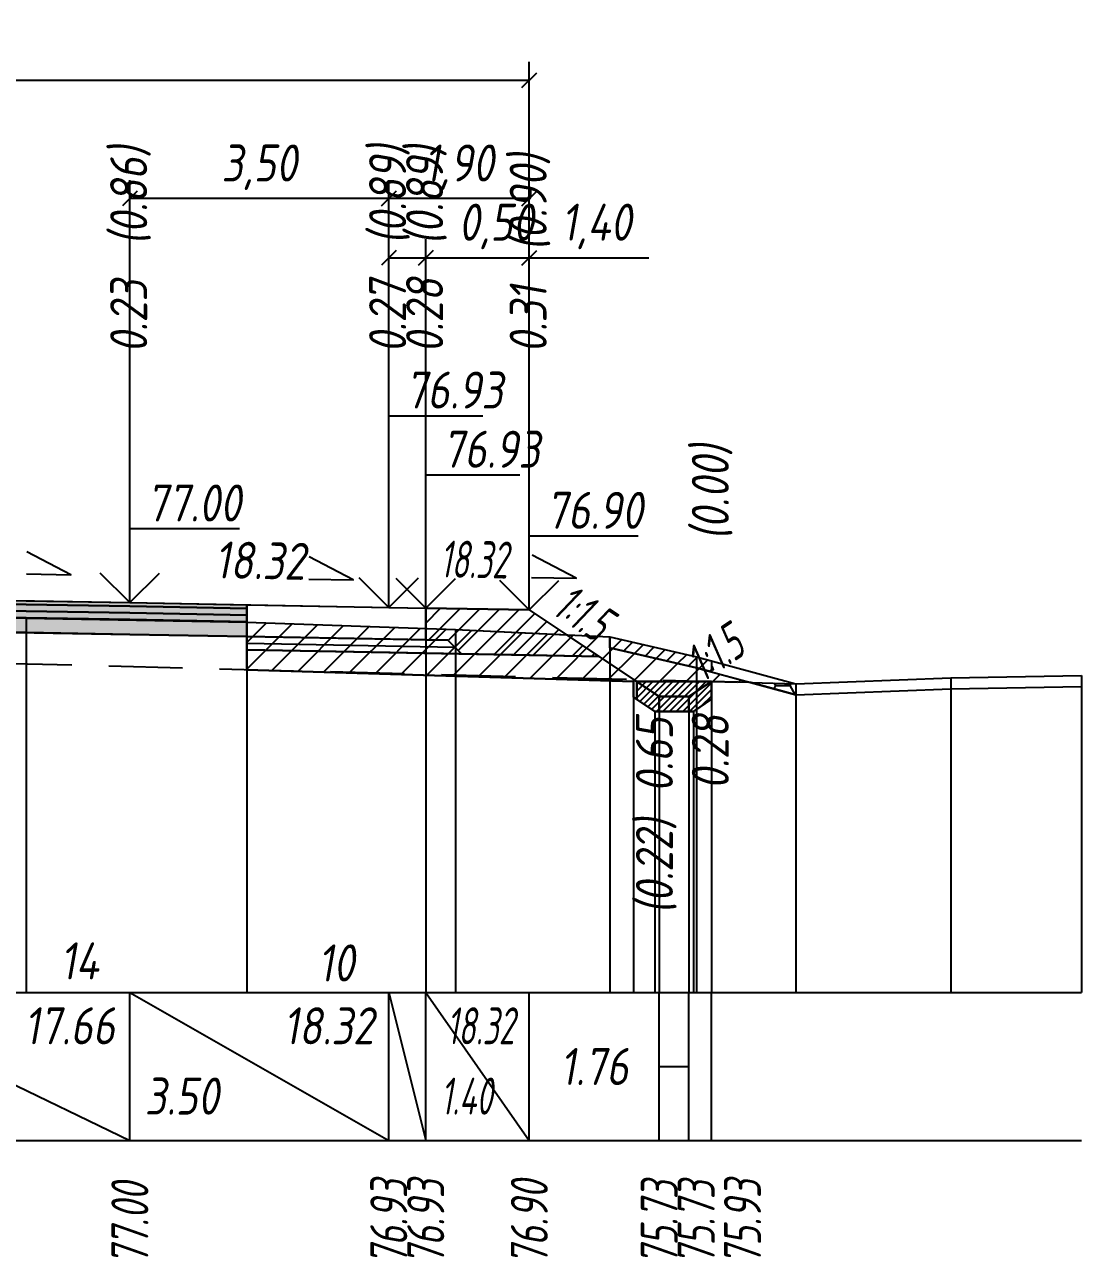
# Model space of a CAD drawing. Extents: x -717 to 1451, y -133302 to 233.
# Drawn here: x 169.2 to 240.7, y -31598.9 to -31515.6 of the extents above; entities that cross this region are included whole.
import ezdxf
from ezdxf.enums import TextEntityAlignment as Align

# ---------------------------------------------------------------- set-up
doc = ezdxf.new("R2010")
doc.units = 0
doc.linetypes.add('штриховая', pattern=[0.75, 0.5, -0.25])
for name, color, linetype in [('Интерполированный поперечник', 2, 'Continuous'), ('Код_514', 1, 'Continuous'), ('Контур_0', 7, 'Continuous'), ('Контур_2521', 7, 'Continuous'), ('Контур_2564', 7, 'Continuous'), ('Контур_2660', 7, 'Continuous'), ('Контур_2665', 7, 'Continuous'), ('Контур_400', 7, 'Continuous'), ('Контур_508', 7, 'Continuous'), ('Контур_512', 7, 'Continuous'), ('Контур_513', 7, 'Continuous'), ('Контур_818', 7, 'Continuous'), ('Красный поперечник', 1, 'Continuous'), ('Объём_2501', 7, 'Continuous'), ('Объём_2564', 7, 'Continuous'), ('Объём_2650', 7, 'Continuous'), ('Объём_2660', 7, 'Continuous'), ('Объём_2661', 7, 'Continuous'), ('Объём_2663', 7, 'Continuous'), ('Объём_2664', 7, 'Continuous'), ('Объём_2665', 7, 'Continuous'), ('Объём_2666', 7, 'Continuous'), ('Объём_2667', 7, 'Continuous'), ('Объём_2668', 7, 'Continuous'), ('Объём_2669', 7, 'Continuous'), ('Объём_2675', 7, 'Continuous'), ('Объём_2753', 7, 'Continuous'), ('Откосы', 7, 'Continuous'), ('Отметки покрытия', 7, 'Continuous'), ('Рабочие отметки', 7, 'Continuous'), ('Рабочие отметки доп.', 7, 'Continuous'), ('Слои выравнивания', 7, 'Continuous'), ('Таблица', 7, 'Continuous'), ('Уклоны проезжей части', 7, 'Continuous'), ('Черный поперечник', 3, 'Continuous')]:
    doc.layers.add(name, color=color, linetype=linetype)
for name, color, linetype, true_color in [('Контур_2540', 2, 'Continuous', 0xffff00), ('Контур_2560', 2, 'Continuous', 0xffff00), ('Контур_2561', 7, 'Continuous', 0xff8040), ('Контур_2562', 3, 'Continuous', 0x00ff00), ('Контур_2563', 7, 'Continuous', 0xff8000), ('Контур_2570', 7, 'Continuous', 0x80ff00), ('Контур_2583', 3, 'Continuous', 0x00ff00), ('Контур_2584', 3, 'Continuous', 0x00ff00), ('Контур_2725', 7, 'Continuous', 0x323232), ('Контур_2736', 4, 'Continuous', 0x00ffff), ('Контур_2737', 4, 'Continuous', 0x00ffff), ('Контур_2738', 4, 'Continuous', 0x00ffff), ('Контур_2739', 4, 'Continuous', 0x00ffff), ('Контур_2741', 4, 'Continuous', 0x00ffff), ('Контур_2742', 4, 'Continuous', 0x00ffff), ('Контур_2743', 4, 'Continuous', 0x00ffff), ('Контур_2744', 7, 'Continuous', 0xa4ffff), ('Контур_2745', 7, 'Continuous', 0xa4ffff), ('Контур_2747', 4, 'Continuous', 0x00ffff), ('Контур_2748', 4, 'Continuous', 0x00ffff), ('Контур_2749', 4, 'Continuous', 0x00ffff), ('Контур_2750', 4, 'Continuous', 0x00ffff), ('Контур_2751', 4, 'Continuous', 0x00ffff), ('Контур_2752', 4, 'Continuous', 0x00ffff), ('Контур_2760', 7, 'Continuous', 0x323232), ('Контур_2761', 7, 'Continuous', 0x323232), ('Контур_2762', 7, 'Continuous', 0x323232), ('Контур_2763', 7, 'Continuous', 0x323232), ('Контур_402', 7, 'Continuous', 0xff6464), ('Контур_703', 4, 'Continuous', 0x00ffff), ('Контур_705', 4, 'Continuous', 0x00ffff), ('Контур_707', 4, 'Continuous', 0x00ffff), ('Контур_720', 131, 'Continuous', 0xaaffff), ('Объём_2500', 7, 'Continuous', 0xc0c0c0), ('Объём_2520', 7, 'Continuous', 0x80ffff), ('Объём_2540', 2, 'Continuous', 0xffff00), ('Объём_2560', 2, 'Continuous', 0xffff00), ('Объём_2561', 7, 'Continuous', 0xff8040), ('Объём_2562', 3, 'Continuous', 0x00ff00), ('Объём_2563', 7, 'Continuous', 0xff8000), ('Объём_2570', 7, 'Continuous', 0x80ff00), ('Объём_2583', 3, 'Continuous', 0x00ff00), ('Объём_2584', 3, 'Continuous', 0x00ff00), ('Объём_2591', 3, 'Continuous', 0x00ff00), ('Объём_2595', 3, 'Continuous', 0x00ff00), ('Объём_2600', 7, 'Continuous', 0x808000), ('Объём_2620', 2, 'Continuous', 0xffff00), ('Объём_2746', 2, 'Continuous', 0xffff00)]:
    doc.layers.add(name, color=color, linetype=linetype, true_color=true_color)
doc.styles.get("Standard").update_dxf_attribs({"font": 'txt', "height": 2.5})
doc.styles.add('М', font='romand.shx', dxfattribs={"width": 0.8, "oblique": 10, "height": 2.5})
doc.dimstyles.new('ISO-25', dxfattribs={"dimtxt": 2.5, "dimasz": 2.5, "dimexe": 1.25, "dimexo": 0.625, "dimtad": 1, "dimtxsty": 'Standard', "dimcen": 2.5, "dimadec": 0, "dimazin": 0, "dimtfac": 1, "dimtmove": 0, "dimatfit": 3, "dimfxl": 1, "dimarcsym": 0})

# ---------------------------------------------------------------- blocks, each defined once
blk = doc.blocks.new('_Oblique')
at = {"color": 0, "linetype": 'ByBlock', "lineweight": -2}
blk.add_line((-0.5, -0.5), (0.5, 0.5), dxfattribs=at)
blk = doc.blocks.new('*D721')
at = {"color": 0, "lineweight": -2, "transparency": 16777216}
for p, q in [((196.358, -31554.454), (196.358, -31530.096)), ((203.358, -31554.582), (203.358, -31530.096)), ((196.358, -31531.346), (203.358, -31531.346)), ((203.358, -31531.346), (211.439, -31531.346))]:
    blk.add_line(p, q, dxfattribs=at)
at = {"layer": 'Defpoints', "color": 0, "transparency": 16777216}
for p in [(203.358, -31531.346), (196.358, -31555.079), (203.358, -31555.207)]:
    blk.add_point(p, dxfattribs=at)
at = {"color": 0, "lineweight": -2, "transparency": 16777216, "rotation": 180}
blk.add_blockref('_Oblique', (196.358, -31531.346), dxfattribs=at)
at = {"color": 0, "lineweight": -2, "transparency": 16777216}
blk.add_blockref('_Oblique', (203.358, -31531.346), dxfattribs=at)
at = {"color": 0, "transparency": 16777216, "insert": (207.898, -31529.233), "char_height": 2.5, "width": 8.75, "attachment_point": 5, "style": 'М'}
blk.add_mtext('1,40', dxfattribs=at)
blk = doc.blocks.new('*D723')
at = {"color": 0, "lineweight": -2, "transparency": 16777216}
for p, q in [((193.858, -31554.408), (193.858, -31530.096)), ((196.358, -31554.454), (196.358, -31530.096)), ((193.858, -31531.346), (196.358, -31531.346)), ((196.358, -31531.346), (204.881, -31531.346))]:
    blk.add_line(p, q, dxfattribs=at)
at = {"layer": 'Defpoints', "color": 0, "transparency": 16777216}
for p in [(196.358, -31531.346), (193.858, -31555.033), (196.358, -31555.079)]:
    blk.add_point(p, dxfattribs=at)
at = {"color": 0, "lineweight": -2, "transparency": 16777216, "rotation": 180}
blk.add_blockref('_Oblique', (193.858, -31531.346), dxfattribs=at)
at = {"color": 0, "lineweight": -2, "transparency": 16777216}
blk.add_blockref('_Oblique', (196.358, -31531.346), dxfattribs=at)
at = {"color": 0, "transparency": 16777216, "insert": (201.12, -31529.233), "char_height": 2.5, "width": 9.16667, "attachment_point": 5, "style": 'М'}
blk.add_mtext('0,50', dxfattribs=at)
blk = doc.blocks.new('*D725')
at = {"color": 0, "lineweight": -2, "transparency": 16777216}
for p, q in [((176.358, -31554.088), (176.358, -31526.096)), ((193.858, -31554.408), (193.858, -31526.096)), ((193.858, -31527.346), (176.358, -31527.346))]:
    blk.add_line(p, q, dxfattribs=at)
at = {"layer": 'Defpoints', "color": 0, "transparency": 16777216}
for p in [(176.358, -31527.346), (176.358, -31554.713), (193.858, -31555.033)]:
    blk.add_point(p, dxfattribs=at)
at = {"color": 0, "lineweight": -2, "transparency": 16777216, "rotation": 180}
blk.add_blockref('_Oblique', (176.358, -31527.346), dxfattribs=at)
at = {"color": 0, "lineweight": -2, "transparency": 16777216}
blk.add_blockref('_Oblique', (193.858, -31527.346), dxfattribs=at)
at = {"color": 0, "transparency": 16777216, "insert": (185.108, -31525.233), "char_height": 2.5, "width": 9.58333, "attachment_point": 5, "style": 'М'}
blk.add_mtext('3,50', dxfattribs=at)
blk = doc.blocks.new('*D726')
at = {"color": 0, "lineweight": -2, "transparency": 16777216}
for p, q in [((193.858, -31554.408), (193.858, -31526.096)), ((203.358, -31554.582), (203.358, -31526.096)), ((203.358, -31527.346), (193.858, -31527.346))]:
    blk.add_line(p, q, dxfattribs=at)
at = {"layer": 'Defpoints', "color": 0, "transparency": 16777216}
for p in [(193.858, -31527.346), (193.858, -31555.033), (203.358, -31555.207)]:
    blk.add_point(p, dxfattribs=at)
at = {"color": 0, "lineweight": -2, "transparency": 16777216, "rotation": 180}
blk.add_blockref('_Oblique', (193.858, -31527.346), dxfattribs=at)
at = {"color": 0, "lineweight": -2, "transparency": 16777216}
blk.add_blockref('_Oblique', (203.358, -31527.346), dxfattribs=at)
at = {"color": 0, "transparency": 16777216, "insert": (198.608, -31525.233), "char_height": 2.5, "width": 8.75, "attachment_point": 5, "style": 'М'}
blk.add_mtext('1,90', dxfattribs=at)
blk = doc.blocks.new('*D728')
at = {"color": 0, "lineweight": -2, "transparency": 16777216}
for p, q in [((107.858, -31554.815), (107.858, -31518.096)), ((203.358, -31554.582), (203.358, -31518.096)), ((107.858, -31519.346), (203.358, -31519.346))]:
    blk.add_line(p, q, dxfattribs=at)
at = {"layer": 'Defpoints', "color": 0, "transparency": 16777216}
for p in [(203.358, -31519.346), (203.358, -31555.207), (107.858, -31555.44)]:
    blk.add_point(p, dxfattribs=at)
at = {"color": 0, "lineweight": -2, "transparency": 16777216, "rotation": 180}
blk.add_blockref('_Oblique', (107.858, -31519.346), dxfattribs=at)
at = {"color": 0, "lineweight": -2, "transparency": 16777216}
blk.add_blockref('_Oblique', (203.358, -31519.346), dxfattribs=at)
at = {"color": 0, "transparency": 16777216, "insert": (155.608, -31517.233), "char_height": 2.5, "width": 10.41667, "attachment_point": 5, "style": 'М'}
blk.add_mtext('19,10', dxfattribs=at)

msp = doc.modelspace()

# ---------------------------------------------------------------- hatches: boundary and pattern name
at = {"layer": 'Объём_2563'}
h = msp.add_hatch(dxfattribs=at)
h.set_pattern_fill('ANSI31', color=256, scale=0.3)
h.paths.add_polyline_path([(198.775, -31558.111), (197.858, -31557.194), (196.358, -31557.167), (196.358, -31555.017), (203.358, -31555.145), (208.062, -31558.281)])
at = {"layer": 'Объём_2570'}
h = msp.add_hatch(dxfattribs=at)
h.set_pattern_fill('ANSI31', color=256, scale=0.2)
h.paths.add_polyline_path([(215.668, -31559.33), (214.659, -31559.055), (208.803, -31557.711), (208.803, -31556.961), (214.659, -31558.305), (215.668, -31558.58)])
at = {"layer": 'Объём_2600'}
h = msp.add_hatch(dxfattribs=at)
h.set_pattern_fill('ANSI31', color=6, scale=0.4)
h.paths.add_polyline_path([(210.409, -31561.047), (210.409, -31559.978), (184.261, -31559.194), (184.261, -31555.966), (198.361, -31556.466), (208.803, -31556.961), (208.803, -31557.711), (214.659, -31559.055), (218.319, -31560.05), (215.668, -31559.982), (210.617, -31559.984), (210.617, -31561.186)])
h = msp.add_hatch(dxfattribs=at)
h.set_pattern_fill('HONEY', color=5, scale=0.3)
h.paths.add_polyline_path([(221.369, -31560.879), (218.319, -31560.05), (221.369, -31560.129)])
at = {"layer": 'Объём_2620'}
h = msp.add_hatch(dxfattribs=at)
h.set_pattern_fill('ANSI31', color=2, scale=0.1)
h.paths.add_polyline_path([(210.617, -31559.984), (215.664, -31559.984), (215.668, -31561.183), (214.444, -31562), (211.838, -31562), (210.617, -31561.186)])
at = {"layer": 'Слои выравнивания'}
for color, points in [(2, [(155.608, -31554.284), (159.827, -31554.358), (160.357, -31554.368), (165.357, -31554.456), (169.352, -31554.527), (176.358, -31554.65), (184.261, -31554.795), (184.261, -31555.045), (176.358, -31554.9), (169.352, -31554.777), (165.357, -31554.706), (160.357, -31554.618), (159.827, -31554.608), (155.608, -31554.534)]), (3, [(155.608, -31554.534), (159.827, -31554.608), (160.357, -31554.618), (165.357, -31554.706), (169.352, -31554.777), (176.358, -31554.9), (184.261, -31555.045), (184.261, -31555.495), (176.358, -31555.35), (169.352, -31555.227), (165.357, -31555.156), (160.357, -31555.068), (159.827, -31555.058), (155.608, -31554.984)]), (4, [(155.608, -31554.984), (159.827, -31555.058), (160.357, -31555.068), (165.357, -31555.156), (169.352, -31555.227), (176.358, -31555.35), (184.261, -31555.495), (184.261, -31555.945), (176.358, -31555.8), (169.352, -31555.677), (165.357, -31555.606), (160.357, -31555.518), (159.827, -31555.508), (155.608, -31555.434)]), (5, [(155.608, -31555.434), (159.827, -31555.508), (160.357, -31555.518), (165.357, -31555.606), (169.352, -31555.677), (176.358, -31555.8), (184.261, -31555.945), (184.261, -31556.945), (176.358, -31556.8), (169.352, -31556.677), (165.357, -31556.606), (160.357, -31556.518), (159.827, -31556.508), (155.608, -31556.434)])]:
    msp.add_hatch(color=color, dxfattribs=at).paths.add_polyline_path(points)

# ---------------------------------------------------------------- linework, layer by layer
at = {"layer": 'Интерполированный поперечник', "linetype": 'штриховая', "ltscale": 10, "flags": 128}
msp.add_lwpolyline([(107.45, -31557.183), (221.369, -31560.129)], dxfattribs=at)
at = {"layer": 'Код_514'}
for p, q in [((155.608, -31581), (176.358, -31591)), ((176.358, -31591), (176.358, -31581)), ((176.358, -31581), (193.858, -31591)), ((193.858, -31591), (193.858, -31581)), ((193.858, -31581), (196.358, -31591)), ((196.358, -31591), (196.358, -31581)), ((196.358, -31581), (203.358, -31591)), ((203.358, -31591), (203.358, -31581)), ((212.141, -31591), (212.141, -31581)), ((214.141, -31591), (214.141, -31581)), ((215.668, -31591), (215.668, -31581)), ((212.141, -31586), (214.141, -31586))]:
    msp.add_line(p, q, dxfattribs=at)
at = {"layer": 'Контур_0', "flags": 128}
for points in [[(184.261, -31554.795), (196.358, -31555.017), (196.358, -31557.167), (184.261, -31556.945), (184.261, -31554.795), (184.261, -31554.795)], [(203.358, -31555.145), (210.409, -31559.846), (210.409, -31559.846), (210.409, -31559.846), (210.409, -31559.846), (210.409, -31559.846), (210.409, -31559.846), (210.409, -31559.846), (210.409, -31559.846), (210.409, -31559.846), (210.409, -31559.846), (210.409, -31559.846), (210.409, -31559.846), (210.409, -31559.846), (210.409, -31559.846), (212.141, -31561)], [(203.358, -31555.145), (210.409, -31559.846), (210.409, -31559.846), (210.409, -31559.846), (210.409, -31559.846), (210.409, -31559.846), (210.409, -31559.846), (210.409, -31559.846), (210.409, -31559.846), (210.409, -31559.846), (210.409, -31559.846), (210.409, -31559.846), (210.409, -31559.846), (210.409, -31559.846), (210.409, -31559.846), (212.141, -31561), (214.141, -31561), (215.668, -31559.982), (215.668, -31559.982), (215.668, -31559.982), (215.668, -31559.982), (215.668, -31559.982), (215.668, -31559.982), (215.668, -31559.982), (215.668, -31559.982), (215.668, -31559.982), (215.668, -31559.982), (215.668, -31559.982), (215.668, -31559.982), (215.668, -31559.982)], [(196.358, -31558.067), (184.261, -31557.845), (184.261, -31556.945), (197.858, -31557.194), (198.775, -31558.111), (196.358, -31558.067), (196.358, -31558.067)], [(196.358, -31557.167), (197.858, -31557.194), (198.775, -31558.111), (208.062, -31558.281)]]:
    msp.add_lwpolyline(points, dxfattribs=at)
at = {"layer": 'Контур_2521', "color": 250, "flags": 128}
msp.add_lwpolyline([(184.261, -31557.395), (198.317, -31557.653)], dxfattribs=at)
at = {"layer": 'Контур_2540', "flags": 128}
msp.add_lwpolyline([(193.858, -31558.021), (208.062, -31558.281), (210.409, -31559.846), (210.409, -31559.978), (184.261, -31559.194), (184.261, -31557.845), (193.858, -31558.021), (193.858, -31558.021)], dxfattribs=at)
at = {"layer": 'Контур_2560', "flags": 128}
msp.add_lwpolyline([(196.358, -31555.017), (203.358, -31555.145), (203.358, -31555.145), (203.358, -31555.145)], dxfattribs=at)
at = {"layer": 'Контур_2561', "flags": 128}
msp.add_lwpolyline([(196.358, -31555.017), (196.358, -31555.017), (203.358, -31555.145), (203.358, -31555.145), (196.358, -31555.017)], dxfattribs=at)
at = {"layer": 'Контур_2562', "flags": 128}
msp.add_lwpolyline([(203.358, -31555.145), (203.358, -31555.145), (203.358, -31555.145), (203.358, -31555.145), (203.358, -31555.145)], dxfattribs=at)
at = {"layer": 'Контур_2563', "flags": 128}
msp.add_lwpolyline([(198.775, -31558.111), (197.858, -31557.194), (196.358, -31557.167), (196.358, -31555.017), (203.358, -31555.145), (208.062, -31558.281), (198.775, -31558.111), (198.775, -31558.111)], dxfattribs=at)
at = {"layer": 'Контур_2564', "flags": 128}
msp.add_lwpolyline([(196.358, -31555.017), (203.358, -31555.145)], dxfattribs=at)
at = {"layer": 'Контур_2570', "flags": 128}
msp.add_lwpolyline([(80, -31559.067), (85.261, -31558.947), (97.718, -31558.331), (107.45, -31557.933), (107.45, -31557.933), (109.101, -31557.672), (109.51, -31557.622), (109.51, -31556.872), (124.206, -31556.318), (134.901, -31555.984), (150.453, -31555.694), (155.608, -31555.592), (160.357, -31555.498), (169.352, -31555.692), (184.261, -31555.966), (198.361, -31556.466), (208.803, -31556.961), (208.803, -31557.711), (214.659, -31559.055), (221.369, -31560.879), (221.369, -31560.879), (231.836, -31560.477), (240.668, -31560.319)], dxfattribs=at)
at = {"layer": 'Контур_2583', "flags": 128}
for points in [[(212.141, -31561), (210.409, -31559.846), (210.409, -31561.047), (211.838, -31562), (212.141, -31562), (212.141, -31561)], [(215.668, -31561.183), (215.668, -31559.982), (214.141, -31561), (214.141, -31562), (214.444, -31562), (215.668, -31561.183)]]:
    msp.add_lwpolyline(points, dxfattribs=at)
at = {"layer": 'Контур_2584', "flags": 128}
msp.add_lwpolyline([(212.141, -31561), (212.141, -31562), (214.141, -31562), (214.141, -31561), (212.141, -31561)], dxfattribs=at)
at = {"layer": 'Контур_2660', "flags": 128}
msp.add_lwpolyline([(184.261, -31559.194), (210.409, -31559.978)], dxfattribs=at)
at = {"layer": 'Контур_2665', "flags": 128}
msp.add_lwpolyline([(203.358, -31555.145), (203.358, -31555.145)], dxfattribs=at)
at = {"layer": 'Контур_2725', "flags": 128}
msp.add_lwpolyline([(134.901, -31556.84), (150.453, -31556.535), (155.608, -31556.434), (159.827, -31556.508), (160.357, -31556.518), (165.357, -31556.606), (169.352, -31556.677), (176.358, -31556.8), (184.261, -31556.945)], dxfattribs=at)
at = {"layer": 'Контур_2736', "flags": 128}
for points in [[(203.358, -31555.145), (210.409, -31559.846)], [(210.409, -31559.846), (212.141, -31561)]]:
    msp.add_lwpolyline(points, dxfattribs=at)
at = {"layer": 'Контур_2737', "flags": 128}
msp.add_lwpolyline([(210.409, -31559.846), (210.409, -31559.846)], dxfattribs=at)
at = {"layer": 'Контур_2738', "flags": 128}
msp.add_lwpolyline([(210.409, -31559.846), (210.409, -31559.846)], dxfattribs=at)
at = {"layer": 'Контур_2739', "flags": 128}
msp.add_lwpolyline([(210.409, -31559.846), (210.409, -31559.846)], dxfattribs=at)
at = {"layer": 'Контур_2741', "flags": 128}
msp.add_lwpolyline([(215.668, -31559.982), (215.668, -31559.982)], dxfattribs=at)
at = {"layer": 'Контур_2742', "flags": 128}
msp.add_lwpolyline([(215.668, -31559.982), (215.668, -31559.982)], dxfattribs=at)
at = {"layer": 'Контур_2743', "flags": 128}
msp.add_lwpolyline([(215.668, -31559.982), (215.668, -31559.982)], dxfattribs=at)
at = {"layer": 'Контур_2744', "flags": 128}
msp.add_lwpolyline([(215.668, -31559.982), (215.668, -31559.982)], dxfattribs=at)
msp.add_lwpolyline([(215.668, -31559.982), (215.668, -31559.982)], dxfattribs=at)
msp.add_lwpolyline([(215.668, -31559.982), (215.668, -31559.982)], dxfattribs=at)
msp.add_lwpolyline([(215.668, -31559.982), (215.668, -31559.982)], dxfattribs=at)
msp.add_lwpolyline([(215.668, -31559.982), (215.668, -31559.982)], dxfattribs=at)
msp.add_lwpolyline([(215.668, -31559.982), (215.668, -31559.982)], dxfattribs=at)
at = {"layer": 'Контур_2745', "flags": 128}
msp.add_lwpolyline([(210.409, -31559.846), (210.409, -31559.846)], dxfattribs=at)
msp.add_lwpolyline([(210.409, -31559.846), (210.409, -31559.846)], dxfattribs=at)
msp.add_lwpolyline([(210.409, -31559.846), (210.409, -31559.846)], dxfattribs=at)
msp.add_lwpolyline([(210.409, -31559.846), (210.409, -31559.846)], dxfattribs=at)
msp.add_lwpolyline([(210.409, -31559.846), (210.409, -31559.846)], dxfattribs=at)
msp.add_lwpolyline([(210.409, -31559.846), (210.409, -31559.846)], dxfattribs=at)
at = {"layer": 'Контур_2747', "flags": 128}
msp.add_lwpolyline([(210.409, -31559.846), (210.409, -31559.846)], dxfattribs=at)
at = {"layer": 'Контур_2748', "flags": 128}
msp.add_lwpolyline([(210.409, -31559.846), (210.409, -31559.846)], dxfattribs=at)
at = {"layer": 'Контур_2749', "flags": 128}
msp.add_lwpolyline([(210.409, -31559.846), (210.409, -31559.846)], dxfattribs=at)
at = {"layer": 'Контур_2750', "flags": 128}
msp.add_lwpolyline([(215.668, -31559.982), (215.668, -31559.982)], dxfattribs=at)
at = {"layer": 'Контур_2751', "flags": 128}
msp.add_lwpolyline([(215.668, -31559.982), (215.668, -31559.982)], dxfattribs=at)
at = {"layer": 'Контур_2752', "flags": 128}
msp.add_lwpolyline([(215.668, -31559.982), (215.668, -31559.982)], dxfattribs=at)
at = {"layer": 'Контур_2760', "flags": 128}
msp.add_lwpolyline([(134.901, -31554.69), (150.453, -31554.385), (155.608, -31554.284), (159.827, -31554.358), (160.357, -31554.368), (165.357, -31554.456), (169.352, -31554.527), (176.358, -31554.65), (184.261, -31554.795)], dxfattribs=at)
at = {"layer": 'Контур_2761', "flags": 128}
msp.add_lwpolyline([(134.901, -31554.94), (150.453, -31554.635), (155.608, -31554.534), (159.827, -31554.608), (160.357, -31554.618), (165.357, -31554.706), (169.352, -31554.777), (176.358, -31554.9), (184.261, -31555.045)], dxfattribs=at)
at = {"layer": 'Контур_2762', "flags": 128}
msp.add_lwpolyline([(134.901, -31555.39), (150.453, -31555.085), (155.608, -31554.984), (159.827, -31555.058), (160.357, -31555.068), (165.357, -31555.156), (169.352, -31555.227), (176.358, -31555.35), (184.261, -31555.495)], dxfattribs=at)
at = {"layer": 'Контур_2763', "flags": 128}
msp.add_lwpolyline([(134.901, -31555.84), (150.453, -31555.535), (155.608, -31555.434), (159.827, -31555.508), (160.357, -31555.518), (165.357, -31555.606), (169.352, -31555.677), (176.358, -31555.8), (184.261, -31555.945)], dxfattribs=at)
at = {"layer": 'Контур_400', "flags": 128}
msp.add_lwpolyline([(155.608, -31554.284), (176.358, -31554.65), (193.858, -31554.971), (193.858, -31554.971), (193.858, -31554.971), (193.858, -31554.971), (193.858, -31554.971), (193.858, -31554.971), (196.358, -31555.017)], dxfattribs=at)
at = {"layer": 'Контур_402', "flags": 128}
msp.add_lwpolyline([(104.388, -31559.871), (134.901, -31558.955), (134.901, -31556.84), (155.608, -31556.434), (176.358, -31556.8), (184.261, -31556.945), (184.261, -31559.194), (210.409, -31559.978)], dxfattribs=at)
at = {"layer": 'Контур_508', "flags": 128}
msp.add_lwpolyline([(104, -31560.364), (104.388, -31559.871), (134.901, -31558.955), (134.901, -31556.84), (155.608, -31556.434), (176.358, -31556.8), (184.261, -31556.945), (184.261, -31559.194), (210.409, -31559.978), (210.409, -31561.047), (211.838, -31562), (212.141, -31562), (214.141, -31562), (214.444, -31562), (215.668, -31561.183)], dxfattribs=at)
at = {"layer": 'Контур_512', "flags": 128}
msp.add_lwpolyline([(184.261, -31559.194), (210.409, -31559.978), (210.409, -31561.047), (211.838, -31562), (212.141, -31562), (214.141, -31562), (214.444, -31562), (215.668, -31561.183)], dxfattribs=at)
at = {"layer": 'Контур_513', "flags": 128}
msp.add_lwpolyline([(104, -31560.364), (104.388, -31559.871), (134.901, -31558.955), (134.901, -31556.84), (155.608, -31556.434), (176.358, -31556.8), (184.261, -31556.945), (184.261, -31559.194), (210.409, -31559.978), (210.409, -31561.047), (211.838, -31562), (212.141, -31562), (214.141, -31562), (214.444, -31562), (215.668, -31561.183)], dxfattribs=at)
at = {"layer": 'Контур_703', "flags": 128}
msp.add_lwpolyline([(203.358, -31555.145), (210.409, -31559.846)], dxfattribs=at)
at = {"layer": 'Контур_705', "flags": 128}
msp.add_lwpolyline([(210.409, -31559.846), (210.409, -31559.846)], dxfattribs=at)
at = {"layer": 'Контур_707', "flags": 128}
msp.add_lwpolyline([(214.141, -31561), (215.668, -31559.982)], dxfattribs=at)
at = {"layer": 'Контур_720', "flags": 128}
msp.add_lwpolyline([(212.141, -31561), (214.141, -31561)], dxfattribs=at)
at = {"layer": 'Контур_818', "flags": 128}
msp.add_lwpolyline([(105, -31558.033), (107.45, -31557.933), (107.45, -31557.933), (109.101, -31557.672), (109.51, -31557.622), (109.51, -31556.872), (124.206, -31556.318), (134.901, -31555.984), (150.453, -31555.694), (155.608, -31555.592), (160.357, -31555.498), (169.352, -31555.692), (184.261, -31555.966), (198.361, -31556.466), (208.803, -31556.961), (208.803, -31557.711), (214.659, -31559.055), (215.668, -31559.33)], dxfattribs=at)
at = {"layer": 'Красный поперечник'}
for p, q in [((155.608, -31554.284), (176.358, -31554.65)), ((176.358, -31554.65), (193.858, -31554.971)), ((193.858, -31554.971), (196.358, -31555.017)), ((196.358, -31555.017), (203.358, -31555.145)), ((203.358, -31555.145), (212.141, -31561)), ((184.261, -31559.194), (184.261, -31581)), ((210.409, -31559.978), (210.409, -31581)), ((214.141, -31561), (215.668, -31559.982)), ((210.409, -31561.047), (210.409, -31581)), ((212.141, -31561), (214.141, -31561)), ((211.838, -31562), (211.838, -31581)), ((212.141, -31562), (212.141, -31581)), ((214.141, -31562), (214.141, -31581)), ((214.444, -31562), (214.444, -31581)), ((215.668, -31561.183), (215.668, -31581))]:
    msp.add_line(p, q, dxfattribs=at)
at = {"layer": 'Объём_2500', "flags": 128}
msp.add_lwpolyline([(184.261, -31554.795), (196.358, -31555.017), (196.358, -31557.167), (184.261, -31556.945), (184.261, -31554.795), (184.261, -31554.795)], dxfattribs=at)
at = {"layer": 'Объём_2501', "flags": 128}
msp.add_lwpolyline([(155.608, -31554.284), (176.358, -31554.65), (193.858, -31554.971), (193.858, -31554.971), (193.858, -31554.971), (193.858, -31554.971), (193.858, -31554.971), (193.858, -31554.971), (196.358, -31555.017)], dxfattribs=at)
at = {"layer": 'Объём_2520', "color": 250, "flags": 128}
msp.add_lwpolyline([(196.358, -31558.067), (184.261, -31557.845), (184.261, -31556.945), (197.858, -31557.194), (198.775, -31558.111), (196.358, -31558.067), (196.358, -31558.067)], dxfattribs=at)
at = {"layer": 'Объём_2540', "flags": 128}
msp.add_lwpolyline([(193.858, -31558.021), (208.062, -31558.281), (210.409, -31559.846), (210.409, -31559.978), (184.261, -31559.194), (184.261, -31557.845), (193.858, -31558.021), (193.858, -31558.021)], dxfattribs=at)
at = {"layer": 'Объём_2560', "flags": 128}
msp.add_lwpolyline([(196.358, -31555.017), (203.358, -31555.145), (203.358, -31555.145), (203.358, -31555.145)], dxfattribs=at)
at = {"layer": 'Объём_2561', "flags": 128}
msp.add_lwpolyline([(196.358, -31555.017), (196.358, -31555.017), (203.358, -31555.145), (203.358, -31555.145), (196.358, -31555.017)], dxfattribs=at)
at = {"layer": 'Объём_2562', "flags": 128}
msp.add_lwpolyline([(203.358, -31555.145), (203.358, -31555.145), (203.358, -31555.145), (203.358, -31555.145), (203.358, -31555.145)], dxfattribs=at)
at = {"layer": 'Объём_2563', "color": 250, "flags": 128}
msp.add_lwpolyline([(198.775, -31558.111), (197.858, -31557.194), (196.358, -31557.167), (196.358, -31555.017), (203.358, -31555.145), (208.062, -31558.281), (198.775, -31558.111), (198.775, -31558.111)], dxfattribs=at)
at = {"layer": 'Объём_2564', "flags": 128}
msp.add_lwpolyline([(196.358, -31555.017), (203.358, -31555.145)], dxfattribs=at)
at = {"layer": 'Объём_2570', "flags": 128}
msp.add_lwpolyline([(215.668, -31559.33), (214.659, -31559.055), (208.803, -31557.711), (208.803, -31556.961), (214.659, -31558.305), (215.668, -31558.58), (215.668, -31559.33), (215.668, -31559.33)], dxfattribs=at)
at = {"layer": 'Объём_2583', "flags": 128}
for points in [[(212.141, -31561), (210.409, -31559.846), (210.409, -31561.047), (211.838, -31562), (212.141, -31562), (212.141, -31561)], [(215.668, -31561.183), (215.668, -31559.982), (214.141, -31561), (214.141, -31562), (214.444, -31562), (215.668, -31561.183)]]:
    msp.add_lwpolyline(points, dxfattribs=at)
at = {"layer": 'Объём_2584', "flags": 128}
msp.add_lwpolyline([(212.141, -31561), (212.141, -31562), (214.141, -31562), (214.141, -31561), (212.141, -31561)], dxfattribs=at)
at = {"layer": 'Объём_2591', "flags": 128}
for points in [[(210.409, -31559.846), (212.141, -31561)], [(214.141, -31561), (215.668, -31559.982)]]:
    msp.add_lwpolyline(points, dxfattribs=at)
at = {"layer": 'Объём_2595', "flags": 128}
msp.add_lwpolyline([(212.141, -31561), (214.141, -31561)], dxfattribs=at)
at = {"layer": 'Объём_2600', "color": 5, "flags": 128}
msp.add_lwpolyline([(221.369, -31560.879), (218.319, -31560.05), (221.369, -31560.129), (221.369, -31560.879), (221.369, -31560.879)], dxfattribs=at)
at = {"layer": 'Объём_2620', "flags": 128}
msp.add_lwpolyline([(210.617, -31559.984), (215.664, -31559.984), (215.668, -31561.183), (214.444, -31562), (211.838, -31562), (210.617, -31561.186), (210.617, -31559.984), (210.617, -31559.984)], dxfattribs=at)
at = {"layer": 'Объём_2650', "color": 6, "flags": 128}
msp.add_lwpolyline([(210.409, -31561.047), (210.409, -31559.978), (184.261, -31559.194), (184.261, -31555.966), (198.361, -31556.466), (208.803, -31556.961), (208.803, -31557.711), (214.659, -31559.055), (218.319, -31560.05), (215.668, -31559.982), (210.617, -31559.984), (210.617, -31561.186), (210.409, -31561.047), (210.409, -31561.047)], dxfattribs=at)
at = {"layer": 'Объём_2660', "flags": 128}
msp.add_lwpolyline([(184.261, -31559.194), (210.409, -31559.978)], dxfattribs=at)
at = {"layer": 'Объём_2661', "flags": 128}
msp.add_lwpolyline([(203.358, -31555.145), (210.409, -31559.846), (210.617, -31559.984)], dxfattribs=at)
at = {"layer": 'Объём_2663', "flags": 128}
for points in [[(210.617, -31559.984), (212.141, -31561)], [(214.141, -31561), (215.664, -31559.984)]]:
    msp.add_lwpolyline(points, dxfattribs=at)
at = {"layer": 'Объём_2664', "flags": 128}
msp.add_lwpolyline([(212.141, -31561), (214.141, -31561)], dxfattribs=at)
at = {"layer": 'Объём_2665', "flags": 128}
msp.add_lwpolyline([(203.358, -31555.145), (203.358, -31555.145)], dxfattribs=at)
at = {"layer": 'Объём_2666', "flags": 128}
for points in [[(203.358, -31555.145), (210.409, -31559.846)], [(210.409, -31559.846), (210.617, -31559.984)]]:
    msp.add_lwpolyline(points, dxfattribs=at)
at = {"layer": 'Объём_2667', "flags": 128}
for points in [[(210.409, -31559.846), (210.409, -31559.846)], [(215.668, -31559.982), (215.668, -31559.982)]]:
    msp.add_lwpolyline(points, dxfattribs=at)
at = {"layer": 'Объём_2668', "flags": 128}
for points in [[(210.409, -31559.846), (210.409, -31559.846)], [(215.668, -31559.982), (215.668, -31559.982)]]:
    msp.add_lwpolyline(points, dxfattribs=at)
at = {"layer": 'Объём_2669', "flags": 128}
for points in [[(210.409, -31559.846), (210.409, -31559.846)], [(215.668, -31559.982), (215.668, -31559.982)]]:
    msp.add_lwpolyline(points, dxfattribs=at)
at = {"layer": 'Объём_2675', "flags": 128}
for points in [[(210.409, -31559.846), (210.409, -31559.846)], [(210.409, -31559.846), (210.409, -31559.846)], [(210.409, -31559.846), (210.409, -31559.846)], [(210.409, -31559.846), (210.409, -31559.846)], [(210.409, -31559.846), (210.409, -31559.846)], [(210.409, -31559.846), (210.409, -31559.846)], [(215.668, -31559.982), (215.668, -31559.982)], [(215.668, -31559.982), (215.668, -31559.982)], [(215.668, -31559.982), (215.668, -31559.982)], [(215.668, -31559.982), (215.668, -31559.982)], [(215.668, -31559.982), (215.668, -31559.982)], [(215.668, -31559.982), (215.668, -31559.982)]]:
    msp.add_lwpolyline(points, dxfattribs=at)
at = {"layer": 'Объём_2746', "flags": 128}
msp.add_lwpolyline([(215.668, -31561.183), (214.444, -31562), (211.838, -31562), (210.409, -31561.047), (210.409, -31559.978), (184.261, -31559.194), (184.261, -31555.966), (198.361, -31556.466), (205.873, -31556.822), (212.141, -31561), (214.141, -31561), (215.668, -31559.982), (215.668, -31561.183), (215.668, -31561.183)], dxfattribs=at)
at = {"layer": 'Объём_2753', "flags": 128}
msp.add_lwpolyline([(184.261, -31554.795), (184.261, -31554.795)], dxfattribs=at)
at = {"layer": 'Откосы', "color": 1, "flags": 128}
for points in [[(169.369, -31552.71), (172.369, -31552.763), (169.395, -31551.211)], [(188.445, -31553.055), (191.444, -31553.11), (188.472, -31551.555)], [(203.515, -31552.952), (206.514, -31553.007), (203.542, -31551.452)]]:
    msp.add_lwpolyline(points, dxfattribs=at)
at = {"layer": 'Отметки покрытия', "color": 1}
for p, q in [((193.858, -31554.971), (193.858, -31542.017)), ((193.858, -31542.017), (200.208, -31542.017)), ((196.358, -31555.017), (196.358, -31546.017)), ((196.358, -31546.017), (202.708, -31546.017)), ((176.358, -31554.65), (176.358, -31549.65)), ((176.358, -31549.65), (183.758, -31549.65)), ((203.358, -31555.145), (203.358, -31550.145)), ((203.358, -31550.145), (210.708, -31550.145)), ((176.358, -31554.65), (174.358, -31552.65)), ((176.358, -31554.65), (178.358, -31552.65)), ((193.858, -31554.971), (191.858, -31552.971)), ((193.858, -31554.971), (195.858, -31552.971)), ((196.358, -31555.017), (194.358, -31553.017)), ((196.358, -31555.017), (198.358, -31553.017)), ((203.358, -31555.145), (201.358, -31553.145)), ((203.358, -31555.145), (205.358, -31553.145))]:
    msp.add_line(p, q, dxfattribs=at)
at = {"layer": 'Слои выравнивания'}
for p, q in [((184.261, -31554.795), (184.261, -31581)), ((196.358, -31555.017), (196.358, -31581))]:
    msp.add_line(p, q, dxfattribs=at)
at = {"layer": 'Слои выравнивания', "color": 2, "flags": 128}
msp.add_lwpolyline([(155.608, -31554.284), (159.827, -31554.358), (160.357, -31554.368), (165.357, -31554.456), (169.352, -31554.527), (176.358, -31554.65), (184.261, -31554.795), (184.261, -31555.045), (176.358, -31554.9), (169.352, -31554.777), (165.357, -31554.706), (160.357, -31554.618), (159.827, -31554.608), (155.608, -31554.534)], close=True, dxfattribs=at)
at = {"layer": 'Слои выравнивания', "color": 3, "flags": 128}
msp.add_lwpolyline([(155.608, -31554.534), (159.827, -31554.608), (160.357, -31554.618), (165.357, -31554.706), (169.352, -31554.777), (176.358, -31554.9), (184.261, -31555.045), (184.261, -31555.495), (176.358, -31555.35), (169.352, -31555.227), (165.357, -31555.156), (160.357, -31555.068), (159.827, -31555.058), (155.608, -31554.984)], close=True, dxfattribs=at)
at = {"layer": 'Слои выравнивания', "color": 4, "flags": 128}
msp.add_lwpolyline([(155.608, -31554.984), (159.827, -31555.058), (160.357, -31555.068), (165.357, -31555.156), (169.352, -31555.227), (176.358, -31555.35), (184.261, -31555.495), (184.261, -31555.945), (176.358, -31555.8), (169.352, -31555.677), (165.357, -31555.606), (160.357, -31555.518), (159.827, -31555.508), (155.608, -31555.434)], close=True, dxfattribs=at)
at = {"layer": 'Слои выравнивания', "color": 5, "flags": 128}
msp.add_lwpolyline([(155.608, -31555.434), (159.827, -31555.508), (160.357, -31555.518), (165.357, -31555.606), (169.352, -31555.677), (176.358, -31555.8), (184.261, -31555.945), (184.261, -31556.945), (176.358, -31556.8), (169.352, -31556.677), (165.357, -31556.606), (160.357, -31556.518), (159.827, -31556.508), (155.608, -31556.434)], close=True, dxfattribs=at)
at = {"layer": 'Таблица'}
for p, q in [((80, -31581), (240.668, -31581)), ((80, -31591), (240.668, -31591))]:
    msp.add_line(p, q, dxfattribs=at)
at = {"layer": 'Черный поперечник', "color": 7}
for p, q in [((169.352, -31555.692), (169.352, -31581)), ((184.261, -31555.966), (184.261, -31581)), ((198.361, -31556.466), (198.361, -31581)), ((208.803, -31556.961), (208.803, -31581)), ((214.659, -31558.305), (214.659, -31581)), ((221.369, -31560.129), (221.369, -31581)), ((231.836, -31559.727), (231.836, -31581)), ((240.668, -31559.569), (240.668, -31581))]:
    msp.add_line(p, q, dxfattribs=at)
at = {"layer": 'Черный поперечник', "flags": 128}
msp.add_lwpolyline([(80, -31558.317), (85.261, -31558.197), (97.718, -31557.581), (107.45, -31557.183), (109.101, -31556.922), (109.51, -31556.872), (124.206, -31556.318), (134.901, -31555.984), (150.453, -31555.694), (155.608, -31555.592), (160.357, -31555.498), (169.352, -31555.692), (184.261, -31555.966), (198.361, -31556.466), (208.803, -31556.961), (214.659, -31558.305), (221.369, -31560.129), (231.836, -31559.727), (240.668, -31559.569)], dxfattribs=at)

# ---------------------------------------------------------------- texts
at = {"layer": 'Код_514', "style": 'М', "oblique": 10}
for s, width, p in [('17.66', 0.8, (175.358, -31582)), ('18.32', 0.8, (192.858, -31582)), ('18.32', 0.6, (202.358, -31582))]:
    msp.add_text(s, height=2.5, dxfattribs=dict(at, width=width)).set_placement(p, align=Align.TOP_RIGHT)
at = {"layer": 'Код_514', "style": 'М', "oblique": 10, "width": 0.8}
msp.add_text('1.76', height=2.5, dxfattribs=at).set_placement((207.749, -31586), align=Align.MIDDLE_CENTER)
at = {"layer": 'Код_514', "style": 'М', "oblique": 10}
for s, width, p in [('3.50', 0.8, (177.358, -31590)), ('1.40', 0.6, (197.358, -31590))]:
    msp.add_text(s, height=2.5, dxfattribs=dict(at, width=width)).set_placement(p, align=Align.BOTTOM_LEFT)
at = {"layer": 'Код_514', "style": 'М', "oblique": 10, "width": 0.7}
for s, p in [('77.00', (176.358, -31599.382)), ('76.93', (193.858, -31599.382)), ('76.93', (196.358, -31599.382)), ('76.90', (203.358, -31599.382)), ('75.73', (212.141, -31599.382)), ('75.73', (214.641, -31599.382)), ('75.93', (217.765, -31599.382))]:
    msp.add_text(s, height=2.5, rotation=90, dxfattribs=at).set_placement(p, align=Align.MIDDLE_LEFT)
at = {"layer": 'Отметки покрытия', "color": 1, "style": 'М', "oblique": 10, "width": 0.8}
for s, p in [('76.93', (194.999, -31542.285)), ('76.93', (197.499, -31546.285)), ('77.00', (177.499, -31549.919)), ('76.90', (204.499, -31550.414))]:
    msp.add_text(s, height=2.5, dxfattribs=at).set_placement(p, align=Align.BOTTOM_LEFT)
at = {"layer": 'Рабочие отметки', "color": 1, "style": 'М', "oblique": 10, "width": 0.8}
for s, p in [('0.23', (176.28, -31537.767)), ('0.27', (193.78, -31537.767)), ('0.28', (196.28, -31537.767)), ('0.31', (203.28, -31537.767))]:
    msp.add_text(s, height=2.5, rotation=90, dxfattribs=at).set_placement(p, align=Align.MIDDLE_LEFT)
for s, p in [('0.65', (211.813, -31562.401)), ('0.28', (215.59, -31562.237))]:
    msp.add_text(s, height=2.5, rotation=90, dxfattribs=at).set_placement(p, align=Align.MIDDLE_RIGHT)
at = {"layer": 'Рабочие отметки доп.', "color": 1, "style": 'М', "oblique": 10, "width": 0.8}
for s, p in [('(0.86)', (176.28, -31530.467)), ('(0.89)', (193.78, -31530.417)), ('(0.89)', (196.28, -31530.467)), ('(0.90)', (203.28, -31530.867)), ('(0.00)', (215.59, -31550.412))]:
    msp.add_text(s, height=2.5, rotation=90, dxfattribs=at).set_placement(p, align=Align.MIDDLE_LEFT)
msp.add_text('(0.22)', height=2.5, rotation=90, dxfattribs=at).set_placement((211.813, -31569.231), align=Align.MIDDLE_RIGHT)
at = {"layer": 'Слои выравнивания', "style": 'М', "oblique": 10, "width": 0.8}
for s, p in [('14', (172.962, -31580.862)), ('10', (190.31, -31581))]:
    msp.add_text(s, height=2.5, dxfattribs=at).set_placement(p, align=Align.BOTTOM_CENTER)
at = {"layer": 'Уклоны проезжей части', "color": 1, "style": 'М', "oblique": 10}
for s, rotation, width, p in [('18.32', 358.95054, 0.8, (185.126, -31553.811)), ('18.32', 358.95054, 0.6, (199.583, -31553.735)), ('1:1.5', 326.30994, 0.6, (205.905, -31557.001)), ('1:1.5', 33.69007, 0.6, (217.016, -31559.685))]:
    msp.add_text(s, height=2.5, rotation=rotation, dxfattribs=dict(at, width=width)).set_placement(p, align=Align.BOTTOM_CENTER)

# ---------------------------------------------------------------- dimensions: what is measured, and where the dimension line sits
at = {"color": 5}
for base, p1, p2, picture, middle in [((203.358, -31519.346), (107.858, -31555.44), (203.358, -31555.207), '*D728', (155.608, -31517.233)), ((196.358, -31531.346), (193.858, -31555.033), (196.358, -31555.079), '*D723', (201.12, -31529.233)), ((203.358, -31531.346), (196.358, -31555.079), (203.358, -31555.207), '*D721', (207.898, -31529.233))]:
    dim = msp.add_linear_dim(base=base, p1=p1, p2=p2, angle=180, dimstyle='ISO-25', override={"dimasz": 1, "dimlfac": 0.2, "dimzin": 0, "dimtxsty": 'М', "dimblk1": 'Oblique', "dimblk2": 'Oblique', "dimsah": 1}, dxfattribs=at)
    dim.commit()
    dim.dimension.update_dxf_attribs({"geometry": picture, "text_midpoint": middle})
for base, p1, p2, picture, middle in [((176.358, -31527.346), (193.858, -31555.033), (176.358, -31554.713), '*D725', (185.108, -31525.233)), ((193.858, -31527.346), (203.358, -31555.207), (193.858, -31555.033), '*D726', (198.608, -31525.233))]:
    dim = msp.add_linear_dim(base=base, p1=p1, p2=p2, dimstyle='ISO-25', override={"dimasz": 1, "dimlfac": 0.2, "dimzin": 0, "dimtxsty": 'М', "dimblk1": 'Oblique', "dimblk2": 'Oblique', "dimsah": 1}, dxfattribs=at)
    dim.commit()
    dim.dimension.update_dxf_attribs({"geometry": picture, "text_midpoint": middle})

doc.saveas('drawing.dxf')
